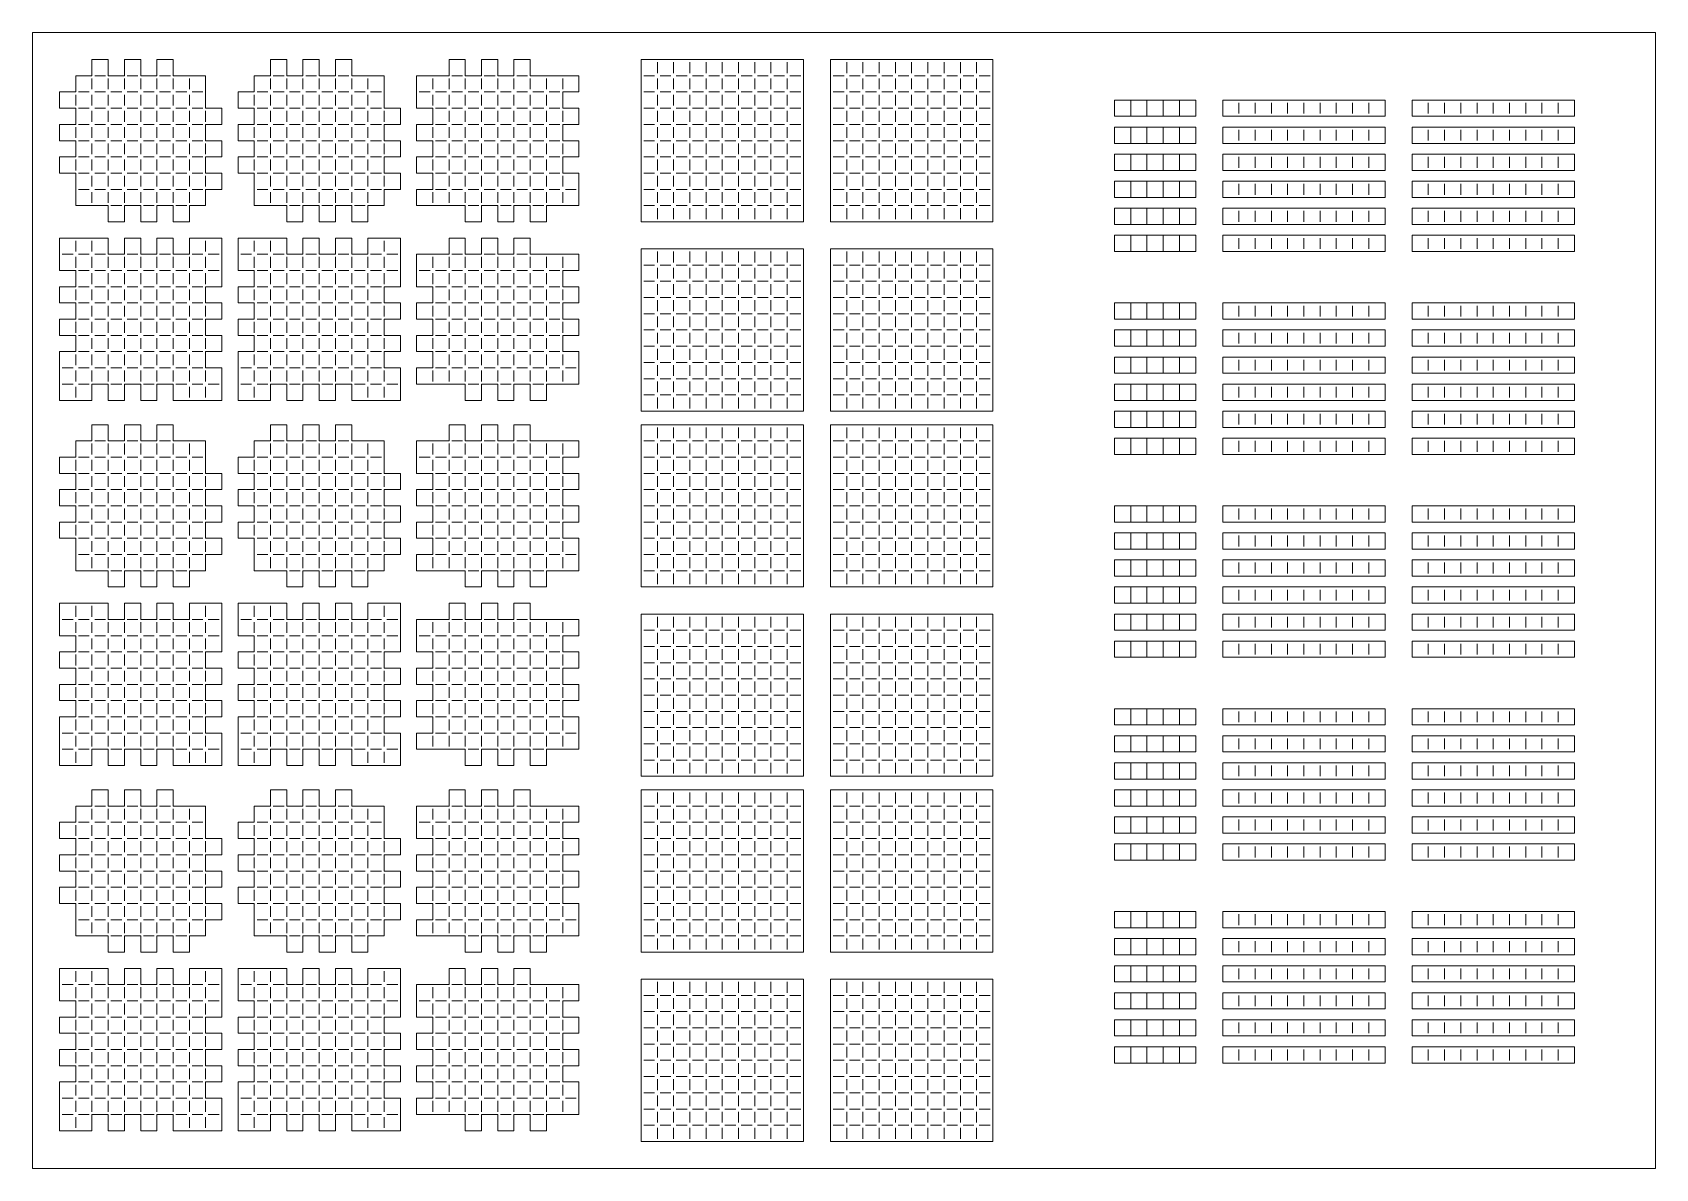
# Model space of a CAD drawing. Header units: millimetres. Extents: x 0 to 400, y -280 to 0.
import ezdxf

# ---------------------------------------------------------------- set-up
doc = ezdxf.new("R2010")
doc.units = ezdxf.units.MM
doc.layers.get('0').update_dxf_attribs({"linetype": 'CONTINUOUS', "lineweight": 0})
doc.layers.add('cut', color=1, linetype='CONTINUOUS', lineweight=0)
doc.layers.add('engrave', color=3, linetype='CONTINUOUS', lineweight=0)

# ---------------------------------------------------------------- blocks, each defined once
blk = doc.blocks.new('p1000')
at = {"layer": 'cut'}
for p, q in [((12, -6), (12, 0)), ((12, 0), (18, 0)), ((18, 0), (18, -6)), ((24, -6), (24, 0)), ((24, 0), (30, 0)), ((30, 0), (30, -6)), ((36, -6), (36, 0)), ((36, 0), (42, 0)), ((42, 0), (42, -6)), ((78, -6), (78, 0)), ((78, 0), (84, 0)), ((84, 0), (84, -6)), ((90, -6), (90, 0)), ((90, 0), (96, 0)), ((96, 0), (96, -6)), ((102, -6), (102, 0)), ((102, 0), (108, 0)), ((108, 0), (108, -6)), ((144, -6), (144, 0)), ((144, 0), (150, 0)), ((150, 0), (150, -6)), ((156, -6), (156, 0)), ((156, 0), (162, 0)), ((162, 0), (162, -6)), ((168, -6), (168, 0)), ((168, 0), (174, 0)), ((174, 0), (174, -6)), ((6, -12), (6, -6)), ((6, -6), (12, -6)), ((18, -6), (24, -6)), ((30, -6), (36, -6)), ((42, -6), (54, -6)), ((54, -18), (54, -6)), ((72, -6), (78, -6)), ((72, -12), (72, -6)), ((84, -6), (90, -6)), ((96, -6), (102, -6)), ((108, -6), (120, -6)), ((120, -18), (120, -6)), ((132, -6), (144, -6)), ((132, -18), (132, -6)), ((150, -6), (156, -6)), ((162, -6), (168, -6)), ((174, -6), (192, -6)), ((192, -12), (192, -6)), ((0, -18), (0, -12)), ((0, -12), (6, -12)), ((66, -18), (66, -12)), ((66, -12), (72, -12)), ((186, -18), (186, -12)), ((186, -12), (192, -12)), ((6, -18), (0, -18)), ((6, -24), (6, -18)), ((60, -18), (54, -18)), ((60, -24), (60, -18)), ((72, -18), (66, -18)), ((72, -24), (72, -18)), ((126, -18), (120, -18)), ((126, -24), (126, -18)), ((138, -18), (132, -18)), ((138, -24), (138, -18)), ((192, -18), (186, -18)), ((192, -24), (192, -18)), ((0, -30), (0, -24)), ((0, -24), (6, -24)), ((54, -30), (54, -24)), ((54, -24), (60, -24)), ((66, -30), (66, -24)), ((66, -24), (72, -24)), ((120, -30), (120, -24)), ((120, -24), (126, -24)), ((132, -30), (132, -24)), ((132, -24), (138, -24)), ((186, -30), (186, -24)), ((186, -24), (192, -24)), ((6, -30), (0, -30)), ((6, -36), (6, -30)), ((60, -30), (54, -30)), ((60, -36), (60, -30)), ((72, -30), (66, -30)), ((72, -36), (72, -30)), ((126, -30), (120, -30)), ((126, -36), (126, -30)), ((138, -30), (132, -30)), ((138, -36), (138, -30)), ((192, -30), (186, -30)), ((192, -36), (192, -30)), ((0, -42), (0, -36)), ((0, -36), (6, -36)), ((54, -42), (54, -36)), ((54, -36), (60, -36)), ((66, -42), (66, -36)), ((66, -36), (72, -36)), ((120, -42), (120, -36)), ((120, -36), (126, -36)), ((132, -42), (132, -36)), ((132, -36), (138, -36)), ((186, -42), (186, -36)), ((186, -36), (192, -36)), ((6, -42), (0, -42)), ((6, -54), (6, -42)), ((60, -42), (54, -42)), ((60, -48), (60, -42)), ((72, -42), (66, -42)), ((72, -54), (72, -42)), ((126, -42), (120, -42)), ((126, -48), (126, -42)), ((138, -42), (132, -42)), ((138, -48), (138, -42)), ((192, -42), (186, -42)), ((192, -54), (192, -42)), ((54, -48), (60, -48)), ((54, -54), (54, -48)), ((120, -48), (126, -48)), ((120, -54), (120, -48)), ((132, -48), (138, -48)), ((132, -54), (132, -48)), ((6, -54), (18, -54)), ((18, -54), (18, -60)), ((24, -60), (24, -54)), ((24, -54), (30, -54)), ((30, -54), (30, -60)), ((36, -60), (36, -54)), ((36, -54), (42, -54)), ((42, -54), (42, -60)), ((48, -60), (48, -54)), ((48, -54), (54, -54)), ((72, -54), (84, -54)), ((84, -54), (84, -60)), ((90, -60), (90, -54)), ((90, -54), (96, -54)), ((96, -54), (96, -60)), ((102, -60), (102, -54)), ((102, -54), (108, -54)), ((108, -54), (108, -60)), ((114, -60), (114, -54)), ((114, -54), (120, -54)), ((132, -54), (150, -54)), ((150, -54), (150, -60)), ((156, -60), (156, -54)), ((156, -54), (162, -54)), ((162, -54), (162, -60)), ((168, -60), (168, -54)), ((168, -54), (174, -54)), ((174, -54), (174, -60)), ((180, -60), (180, -54)), ((180, -54), (192, -54)), ((18, -60), (24, -60)), ((30, -60), (36, -60)), ((42, -60), (48, -60)), ((84, -60), (90, -60)), ((96, -60), (102, -60)), ((108, -60), (114, -60)), ((150, -60), (156, -60)), ((162, -60), (168, -60)), ((174, -60), (180, -60)), ((0, -66), (18, -66)), ((0, -78), (0, -66)), ((18, -66), (18, -72)), ((24, -72), (24, -66)), ((24, -66), (30, -66)), ((30, -66), (30, -72)), ((36, -72), (36, -66)), ((36, -66), (42, -66)), ((42, -66), (42, -72)), ((48, -72), (48, -66)), ((48, -66), (60, -66)), ((60, -84), (60, -66)), ((66, -66), (84, -66)), ((66, -78), (66, -66)), ((84, -66), (84, -72)), ((90, -72), (90, -66)), ((90, -66), (96, -66)), ((96, -66), (96, -72)), ((102, -72), (102, -66)), ((102, -66), (108, -66)), ((108, -66), (108, -72)), ((114, -72), (114, -66)), ((114, -66), (126, -66)), ((126, -84), (126, -66)), ((144, -72), (144, -66)), ((144, -66), (150, -66)), ((150, -66), (150, -72)), ((156, -72), (156, -66)), ((156, -66), (162, -66)), ((162, -66), (162, -72)), ((168, -72), (168, -66)), ((168, -66), (174, -66)), ((174, -66), (174, -72)), ((18, -72), (24, -72)), ((30, -72), (36, -72)), ((42, -72), (48, -72)), ((84, -72), (90, -72)), ((96, -72), (102, -72)), ((108, -72), (114, -72)), ((132, -72), (144, -72)), ((132, -84), (132, -72)), ((150, -72), (156, -72)), ((162, -72), (168, -72)), ((174, -72), (192, -72)), ((192, -78), (192, -72)), ((6, -78), (0, -78)), ((6, -84), (6, -78)), ((72, -78), (66, -78)), ((72, -84), (72, -78)), ((186, -84), (186, -78)), ((186, -78), (192, -78)), ((0, -90), (0, -84)), ((0, -84), (6, -84)), ((54, -90), (54, -84)), ((54, -84), (60, -84)), ((66, -90), (66, -84)), ((66, -84), (72, -84)), ((120, -90), (120, -84)), ((120, -84), (126, -84)), ((138, -84), (132, -84)), ((138, -90), (138, -84)), ((192, -84), (186, -84)), ((192, -90), (192, -84)), ((6, -90), (0, -90)), ((6, -96), (6, -90)), ((60, -90), (54, -90)), ((60, -96), (60, -90)), ((72, -90), (66, -90)), ((72, -96), (72, -90)), ((126, -90), (120, -90)), ((126, -96), (126, -90)), ((132, -96), (132, -90)), ((132, -90), (138, -90)), ((186, -96), (186, -90)), ((186, -90), (192, -90)), ((0, -102), (0, -96)), ((0, -96), (6, -96)), ((54, -102), (54, -96)), ((54, -96), (60, -96)), ((66, -102), (66, -96)), ((66, -96), (72, -96)), ((120, -102), (120, -96)), ((120, -96), (126, -96)), ((138, -96), (132, -96)), ((138, -102), (138, -96)), ((192, -96), (186, -96)), ((192, -102), (192, -96)), ((6, -102), (0, -102)), ((6, -108), (6, -102)), ((60, -102), (54, -102)), ((60, -108), (60, -102)), ((72, -102), (66, -102)), ((72, -108), (72, -102)), ((126, -102), (120, -102)), ((126, -108), (126, -102)), ((132, -108), (132, -102)), ((132, -102), (138, -102)), ((186, -108), (186, -102)), ((186, -102), (192, -102)), ((0, -108), (6, -108)), ((0, -126), (0, -108)), ((54, -114), (54, -108)), ((54, -108), (60, -108)), ((66, -108), (72, -108)), ((66, -126), (66, -108)), ((120, -114), (120, -108)), ((120, -108), (126, -108)), ((138, -108), (132, -108)), ((138, -114), (138, -108)), ((192, -108), (186, -108)), ((192, -120), (192, -108)), ((60, -114), (54, -114)), ((60, -126), (60, -114)), ((126, -114), (120, -114)), ((126, -126), (126, -114)), ((132, -114), (138, -114)), ((132, -120), (132, -114)), ((12, -126), (12, -120)), ((12, -120), (18, -120)), ((18, -120), (18, -126)), ((24, -126), (24, -120)), ((24, -120), (30, -120)), ((30, -120), (30, -126)), ((36, -126), (36, -120)), ((36, -120), (42, -120)), ((42, -120), (42, -126)), ((78, -126), (78, -120)), ((78, -120), (84, -120)), ((84, -120), (84, -126)), ((90, -126), (90, -120)), ((90, -120), (96, -120)), ((96, -120), (96, -126)), ((102, -126), (102, -120)), ((102, -120), (108, -120)), ((108, -120), (108, -126)), ((132, -120), (150, -120)), ((150, -120), (150, -126)), ((156, -126), (156, -120)), ((156, -120), (162, -120)), ((162, -120), (162, -126)), ((168, -126), (168, -120)), ((168, -120), (174, -120)), ((174, -120), (174, -126)), ((180, -126), (180, -120)), ((180, -120), (192, -120)), ((0, -126), (12, -126)), ((18, -126), (24, -126)), ((30, -126), (36, -126)), ((42, -126), (60, -126)), ((66, -126), (78, -126)), ((84, -126), (90, -126)), ((96, -126), (102, -126)), ((108, -126), (126, -126)), ((150, -126), (156, -126)), ((162, -126), (168, -126)), ((174, -126), (180, -126))]:
    blk.add_line(p, q, dxfattribs=at)
at = {"layer": 'engrave'}
for p, q in [((13, -6), (17, -6)), ((25, -6), (29, -6)), ((37, -6), (41, -6)), ((83, -6), (79, -6)), ((95, -6), (91, -6)), ((107, -6), (103, -6)), ((145, -6), (149, -6)), ((157, -6), (161, -6)), ((169, -6), (173, -6)), ((11, -12), (7, -12)), ((12, -7), (12, -11)), ((17, -12), (13, -12)), ((18, -7), (18, -11)), ((23, -12), (19, -12)), ((24, -7), (24, -11)), ((29, -12), (25, -12)), ((30, -7), (30, -11)), ((35, -12), (31, -12)), ((36, -7), (36, -11)), ((41, -12), (37, -12)), ((42, -7), (42, -11)), ((47, -12), (43, -12)), ((48, -7), (48, -11)), ((53, -12), (49, -12)), ((77, -12), (73, -12)), ((78, -7), (78, -11)), ((83, -12), (79, -12)), ((84, -7), (84, -11)), ((89, -12), (85, -12)), ((90, -7), (90, -11)), ((95, -12), (91, -12)), ((96, -7), (96, -11)), ((101, -12), (97, -12)), ((102, -7), (102, -11)), ((107, -12), (103, -12)), ((108, -7), (108, -11)), ((113, -12), (109, -12)), ((114, -7), (114, -11)), ((119, -12), (115, -12)), ((137, -12), (133, -12)), ((138, -7), (138, -11)), ((143, -12), (139, -12)), ((144, -7), (144, -11)), ((149, -12), (145, -12)), ((150, -7), (150, -11)), ((155, -12), (151, -12)), ((156, -7), (156, -11)), ((161, -12), (157, -12)), ((162, -7), (162, -11)), ((167, -12), (163, -12)), ((168, -7), (168, -11)), ((173, -12), (169, -12)), ((174, -7), (174, -11)), ((179, -12), (175, -12)), ((180, -7), (180, -11)), ((185, -12), (181, -12)), ((186, -7), (186, -11)), ((6, -13), (6, -17)), ((11, -18), (7, -18)), ((12, -13), (12, -17)), ((17, -18), (13, -18)), ((18, -13), (18, -17)), ((23, -18), (19, -18)), ((24, -13), (24, -17)), ((29, -18), (25, -18)), ((30, -13), (30, -17)), ((35, -18), (31, -18)), ((36, -13), (36, -17)), ((41, -18), (37, -18)), ((42, -13), (42, -17)), ((47, -18), (43, -18)), ((48, -13), (48, -17)), ((53, -18), (49, -18)), ((72, -13), (72, -17)), ((77, -18), (73, -18)), ((78, -13), (78, -17)), ((83, -18), (79, -18)), ((84, -13), (84, -17)), ((89, -18), (85, -18)), ((90, -13), (90, -17)), ((95, -18), (91, -18)), ((96, -13), (96, -17)), ((101, -18), (97, -18)), ((102, -13), (102, -17)), ((107, -18), (103, -18)), ((108, -13), (108, -17)), ((113, -18), (109, -18)), ((114, -13), (114, -17)), ((119, -18), (115, -18)), ((138, -13), (138, -17)), ((143, -18), (139, -18)), ((144, -13), (144, -17)), ((149, -18), (145, -18)), ((150, -13), (150, -17)), ((155, -18), (151, -18)), ((156, -13), (156, -17)), ((161, -18), (157, -18)), ((162, -13), (162, -17)), ((167, -18), (163, -18)), ((168, -13), (168, -17)), ((173, -18), (169, -18)), ((174, -13), (174, -17)), ((179, -18), (175, -18)), ((180, -13), (180, -17)), ((185, -18), (181, -18)), ((11, -24), (7, -24)), ((12, -19), (12, -23)), ((17, -24), (13, -24)), ((18, -19), (18, -23)), ((23, -24), (19, -24)), ((24, -19), (24, -23)), ((29, -24), (25, -24)), ((30, -19), (30, -23)), ((35, -24), (31, -24)), ((36, -19), (36, -23)), ((41, -24), (37, -24)), ((42, -19), (42, -23)), ((47, -24), (43, -24)), ((48, -19), (48, -23)), ((53, -24), (49, -24)), ((54, -19), (54, -23)), ((77, -24), (73, -24)), ((78, -19), (78, -23)), ((83, -24), (79, -24)), ((84, -19), (84, -23)), ((89, -24), (85, -24)), ((90, -19), (90, -23)), ((95, -24), (91, -24)), ((96, -19), (96, -23)), ((101, -24), (97, -24)), ((102, -19), (102, -23)), ((107, -24), (103, -24)), ((108, -19), (108, -23)), ((113, -24), (109, -24)), ((114, -19), (114, -23)), ((119, -24), (115, -24)), ((120, -19), (120, -23)), ((143, -24), (139, -24)), ((144, -19), (144, -23)), ((149, -24), (145, -24)), ((150, -19), (150, -23)), ((155, -24), (151, -24)), ((156, -19), (156, -23)), ((161, -24), (157, -24)), ((162, -19), (162, -23)), ((167, -24), (163, -24)), ((168, -19), (168, -23)), ((173, -24), (169, -24)), ((174, -19), (174, -23)), ((179, -24), (175, -24)), ((180, -19), (180, -23)), ((185, -24), (181, -24)), ((186, -19), (186, -23)), ((6, -25), (6, -29)), ((11, -30), (7, -30)), ((12, -25), (12, -29)), ((17, -30), (13, -30)), ((18, -25), (18, -29)), ((23, -30), (19, -30)), ((24, -25), (24, -29)), ((29, -30), (25, -30)), ((30, -25), (30, -29)), ((35, -30), (31, -30)), ((36, -25), (36, -29)), ((41, -30), (37, -30)), ((42, -25), (42, -29)), ((47, -30), (43, -30)), ((48, -25), (48, -29)), ((53, -30), (49, -30)), ((72, -25), (72, -29)), ((77, -30), (73, -30)), ((78, -25), (78, -29)), ((83, -30), (79, -30)), ((84, -25), (84, -29)), ((89, -30), (85, -30)), ((90, -25), (90, -29)), ((95, -30), (91, -30)), ((96, -25), (96, -29)), ((101, -30), (97, -30)), ((102, -25), (102, -29)), ((107, -30), (103, -30)), ((108, -25), (108, -29)), ((113, -30), (109, -30)), ((114, -25), (114, -29)), ((119, -30), (115, -30)), ((138, -25), (138, -29)), ((143, -30), (139, -30)), ((144, -25), (144, -29)), ((149, -30), (145, -30)), ((150, -25), (150, -29)), ((155, -30), (151, -30)), ((156, -25), (156, -29)), ((161, -30), (157, -30)), ((162, -25), (162, -29)), ((167, -30), (163, -30)), ((168, -25), (168, -29)), ((173, -30), (169, -30)), ((174, -25), (174, -29)), ((179, -30), (175, -30)), ((180, -25), (180, -29)), ((185, -30), (181, -30)), ((11, -36), (7, -36)), ((12, -31), (12, -35)), ((17, -36), (13, -36)), ((18, -31), (18, -35)), ((23, -36), (19, -36)), ((24, -31), (24, -35)), ((29, -36), (25, -36)), ((30, -31), (30, -35)), ((35, -36), (31, -36)), ((36, -31), (36, -35)), ((41, -36), (37, -36)), ((42, -31), (42, -35)), ((47, -36), (43, -36)), ((48, -31), (48, -35)), ((53, -36), (49, -36)), ((54, -31), (54, -35)), ((77, -36), (73, -36)), ((78, -31), (78, -35)), ((83, -36), (79, -36)), ((84, -31), (84, -35)), ((89, -36), (85, -36)), ((90, -31), (90, -35)), ((95, -36), (91, -36)), ((96, -31), (96, -35)), ((101, -36), (97, -36)), ((102, -31), (102, -35)), ((107, -36), (103, -36)), ((108, -31), (108, -35)), ((113, -36), (109, -36)), ((114, -31), (114, -35)), ((119, -36), (115, -36)), ((120, -31), (120, -35)), ((143, -36), (139, -36)), ((144, -31), (144, -35)), ((149, -36), (145, -36)), ((150, -31), (150, -35)), ((155, -36), (151, -36)), ((156, -31), (156, -35)), ((161, -36), (157, -36)), ((162, -31), (162, -35)), ((167, -36), (163, -36)), ((168, -31), (168, -35)), ((173, -36), (169, -36)), ((174, -31), (174, -35)), ((179, -36), (175, -36)), ((180, -31), (180, -35)), ((185, -36), (181, -36)), ((186, -31), (186, -35)), ((6, -37), (6, -41)), ((11, -42), (7, -42)), ((12, -37), (12, -41)), ((17, -42), (13, -42)), ((18, -37), (18, -41)), ((23, -42), (19, -42)), ((24, -37), (24, -41)), ((29, -42), (25, -42)), ((30, -37), (30, -41)), ((35, -42), (31, -42)), ((36, -37), (36, -41)), ((41, -42), (37, -42)), ((42, -37), (42, -41)), ((47, -42), (43, -42)), ((48, -37), (48, -41)), ((53, -42), (49, -42)), ((72, -37), (72, -41)), ((77, -42), (73, -42)), ((78, -37), (78, -41)), ((83, -42), (79, -42)), ((84, -37), (84, -41)), ((89, -42), (85, -42)), ((90, -37), (90, -41)), ((95, -42), (91, -42)), ((96, -37), (96, -41)), ((101, -42), (97, -42)), ((102, -37), (102, -41)), ((107, -42), (103, -42)), ((108, -37), (108, -41)), ((113, -42), (109, -42)), ((114, -37), (114, -41)), ((119, -42), (115, -42)), ((138, -37), (138, -41)), ((143, -42), (139, -42)), ((144, -37), (144, -41)), ((149, -42), (145, -42)), ((150, -37), (150, -41)), ((155, -42), (151, -42)), ((156, -37), (156, -41)), ((161, -42), (157, -42)), ((162, -37), (162, -41)), ((167, -42), (163, -42)), ((168, -37), (168, -41)), ((173, -42), (169, -42)), ((174, -37), (174, -41)), ((179, -42), (175, -42)), ((180, -37), (180, -41)), ((185, -42), (181, -42)), ((11, -48), (7, -48)), ((12, -43), (12, -47)), ((17, -48), (13, -48)), ((18, -43), (18, -47)), ((23, -48), (19, -48)), ((24, -43), (24, -47)), ((29, -48), (25, -48)), ((30, -43), (30, -47)), ((35, -48), (31, -48)), ((36, -43), (36, -47)), ((41, -48), (37, -48)), ((42, -43), (42, -47)), ((47, -48), (43, -48)), ((48, -43), (48, -47)), ((53, -48), (49, -48)), ((54, -43), (54, -47)), ((77, -48), (73, -48)), ((78, -43), (78, -47)), ((83, -48), (79, -48)), ((84, -43), (84, -47)), ((89, -48), (85, -48)), ((90, -43), (90, -47)), ((95, -48), (91, -48)), ((96, -43), (96, -47)), ((101, -48), (97, -48)), ((102, -43), (102, -47)), ((107, -48), (103, -48)), ((108, -43), (108, -47)), ((113, -48), (109, -48)), ((114, -43), (114, -47)), ((119, -48), (115, -48)), ((120, -43), (120, -47)), ((143, -48), (139, -48)), ((144, -43), (144, -47)), ((149, -48), (145, -48)), ((150, -43), (150, -47)), ((155, -48), (151, -48)), ((156, -43), (156, -47)), ((161, -48), (157, -48)), ((162, -43), (162, -47)), ((167, -48), (163, -48)), ((168, -43), (168, -47)), ((173, -48), (169, -48)), ((174, -43), (174, -47)), ((179, -48), (175, -48)), ((180, -43), (180, -47)), ((185, -48), (181, -48)), ((186, -43), (186, -47)), ((187, -48), (191, -48)), ((12, -49), (12, -53)), ((18, -49), (18, -53)), ((19, -54), (23, -54)), ((24, -49), (24, -53)), ((30, -49), (30, -53)), ((31, -54), (35, -54)), ((36, -49), (36, -53)), ((42, -49), (42, -53)), ((43, -54), (47, -54)), ((48, -49), (48, -53)), ((78, -49), (78, -53)), ((84, -49), (84, -53)), ((85, -54), (89, -54)), ((90, -49), (90, -53)), ((96, -49), (96, -53)), ((97, -54), (101, -54)), ((102, -49), (102, -53)), ((108, -49), (108, -53)), ((109, -54), (113, -54)), ((114, -49), (114, -53)), ((138, -49), (138, -53)), ((144, -49), (144, -53)), ((150, -49), (150, -53)), ((155, -54), (151, -54)), ((156, -49), (156, -53)), ((162, -49), (162, -53)), ((167, -54), (163, -54)), ((168, -49), (168, -53)), ((174, -49), (174, -53)), ((179, -54), (175, -54)), ((180, -49), (180, -53)), ((186, -49), (186, -53)), ((5, -72), (1, -72)), ((6, -71), (6, -67)), ((7, -72), (11, -72)), ((12, -71), (12, -67)), ((13, -72), (17, -72)), ((25, -72), (29, -72)), ((37, -72), (41, -72)), ((49, -72), (53, -72)), ((54, -71), (54, -67)), ((55, -72), (59, -72)), ((71, -72), (67, -72)), ((72, -71), (72, -67)), ((77, -72), (73, -72)), ((78, -71), (78, -67)), ((83, -72), (79, -72)), ((95, -72), (91, -72)), ((107, -72), (103, -72)), ((119, -72), (115, -72)), ((120, -71), (120, -67)), ((121, -72), (125, -72)), ((145, -72), (149, -72)), ((157, -72), (161, -72)), ((169, -72), (173, -72)), ((6, -77), (6, -73)), ((11, -78), (7, -78)), ((12, -73), (12, -77)), ((17, -78), (13, -78)), ((18, -73), (18, -77)), ((23, -78), (19, -78)), ((24, -73), (24, -77)), ((29, -78), (25, -78)), ((30, -73), (30, -77)), ((35, -78), (31, -78)), ((36, -73), (36, -77)), ((41, -78), (37, -78)), ((42, -73), (42, -77)), ((47, -78), (43, -78)), ((48, -73), (48, -77)), ((53, -78), (49, -78)), ((54, -73), (54, -77)), ((55, -78), (59, -78)), ((72, -73), (72, -77)), ((77, -78), (73, -78)), ((78, -73), (78, -77)), ((83, -78), (79, -78)), ((84, -73), (84, -77)), ((89, -78), (85, -78)), ((90, -73), (90, -77)), ((95, -78), (91, -78)), ((96, -73), (96, -77)), ((101, -78), (97, -78)), ((102, -73), (102, -77)), ((107, -78), (103, -78)), ((108, -73), (108, -77)), ((113, -78), (109, -78)), ((114, -73), (114, -77)), ((119, -78), (115, -78)), ((120, -77), (120, -73)), ((121, -78), (125, -78)), ((137, -78), (133, -78)), ((138, -73), (138, -77)), ((143, -78), (139, -78)), ((144, -73), (144, -77)), ((149, -78), (145, -78)), ((150, -73), (150, -77)), ((155, -78), (151, -78)), ((156, -73), (156, -77)), ((161, -78), (157, -78)), ((162, -73), (162, -77)), ((167, -78), (163, -78)), ((168, -73), (168, -77)), ((173, -78), (169, -78)), ((174, -73), (174, -77)), ((179, -78), (175, -78)), ((180, -73), (180, -77)), ((185, -78), (181, -78)), ((186, -73), (186, -77)), ((11, -84), (7, -84)), ((12, -79), (12, -83)), ((17, -84), (13, -84)), ((18, -79), (18, -83)), ((23, -84), (19, -84)), ((24, -79), (24, -83)), ((29, -84), (25, -84)), ((30, -79), (30, -83)), ((35, -84), (31, -84)), ((36, -79), (36, -83)), ((41, -84), (37, -84)), ((42, -79), (42, -83)), ((47, -84), (43, -84)), ((48, -79), (48, -83)), ((53, -84), (49, -84)), ((54, -79), (54, -83)), ((77, -84), (73, -84)), ((78, -79), (78, -83)), ((83, -84), (79, -84)), ((84, -79), (84, -83)), ((89, -84), (85, -84)), ((90, -79), (90, -83)), ((95, -84), (91, -84)), ((96, -79), (96, -83)), ((101, -84), (97, -84)), ((102, -79), (102, -83)), ((107, -84), (103, -84)), ((108, -79), (108, -83)), ((113, -84), (109, -84)), ((114, -79), (114, -83)), ((119, -84), (115, -84)), ((120, -83), (120, -79)), ((138, -79), (138, -83)), ((143, -84), (139, -84)), ((144, -79), (144, -83)), ((149, -84), (145, -84)), ((150, -79), (150, -83)), ((155, -84), (151, -84)), ((156, -79), (156, -83)), ((161, -84), (157, -84)), ((162, -79), (162, -83)), ((167, -84), (163, -84)), ((168, -79), (168, -83)), ((173, -84), (169, -84)), ((174, -79), (174, -83)), ((179, -84), (175, -84)), ((180, -79), (180, -83)), ((185, -84), (181, -84)), ((6, -85), (6, -89)), ((11, -90), (7, -90)), ((12, -85), (12, -89)), ((17, -90), (13, -90)), ((18, -85), (18, -89)), ((23, -90), (19, -90)), ((24, -85), (24, -89)), ((29, -90), (25, -90)), ((30, -85), (30, -89)), ((35, -90), (31, -90)), ((36, -85), (36, -89)), ((41, -90), (37, -90)), ((42, -85), (42, -89)), ((47, -90), (43, -90)), ((48, -85), (48, -89)), ((53, -90), (49, -90)), ((72, -85), (72, -89)), ((77, -90), (73, -90)), ((78, -85), (78, -89)), ((83, -90), (79, -90)), ((84, -85), (84, -89)), ((89, -90), (85, -90)), ((90, -85), (90, -89)), ((95, -90), (91, -90)), ((96, -85), (96, -89)), ((101, -90), (97, -90)), ((102, -85), (102, -89)), ((107, -90), (103, -90)), ((108, -85), (108, -89)), ((113, -90), (109, -90)), ((114, -85), (114, -89)), ((119, -90), (115, -90)), ((143, -90), (139, -90)), ((144, -85), (144, -89)), ((149, -90), (145, -90)), ((150, -85), (150, -89)), ((155, -90), (151, -90)), ((156, -85), (156, -89)), ((161, -90), (157, -90)), ((162, -85), (162, -89)), ((167, -90), (163, -90)), ((168, -85), (168, -89)), ((173, -90), (169, -90)), ((174, -85), (174, -89)), ((179, -90), (175, -90)), ((180, -85), (180, -89)), ((185, -90), (181, -90)), ((186, -85), (186, -89)), ((11, -96), (7, -96)), ((12, -91), (12, -95)), ((17, -96), (13, -96)), ((18, -91), (18, -95)), ((23, -96), (19, -96)), ((24, -91), (24, -95)), ((29, -96), (25, -96)), ((30, -91), (30, -95)), ((35, -96), (31, -96)), ((36, -91), (36, -95)), ((41, -96), (37, -96)), ((42, -91), (42, -95)), ((47, -96), (43, -96)), ((48, -91), (48, -95)), ((53, -96), (49, -96)), ((54, -91), (54, -95)), ((77, -96), (73, -96)), ((78, -91), (78, -95)), ((83, -96), (79, -96)), ((84, -91), (84, -95)), ((89, -96), (85, -96)), ((90, -91), (90, -95)), ((95, -96), (91, -96)), ((96, -91), (96, -95)), ((101, -96), (97, -96)), ((102, -91), (102, -95)), ((107, -96), (103, -96)), ((108, -91), (108, -95)), ((113, -96), (109, -96)), ((114, -91), (114, -95)), ((119, -96), (115, -96)), ((120, -91), (120, -95)), ((138, -91), (138, -95)), ((143, -96), (139, -96)), ((144, -91), (144, -95)), ((149, -96), (145, -96)), ((150, -91), (150, -95)), ((155, -96), (151, -96)), ((156, -91), (156, -95)), ((161, -96), (157, -96)), ((162, -91), (162, -95)), ((167, -96), (163, -96)), ((168, -91), (168, -95)), ((173, -96), (169, -96)), ((174, -91), (174, -95)), ((179, -96), (175, -96)), ((180, -91), (180, -95)), ((185, -96), (181, -96)), ((6, -97), (6, -101)), ((11, -102), (7, -102)), ((12, -97), (12, -101)), ((17, -102), (13, -102)), ((18, -97), (18, -101)), ((23, -102), (19, -102)), ((24, -97), (24, -101)), ((29, -102), (25, -102)), ((30, -97), (30, -101)), ((35, -102), (31, -102)), ((36, -97), (36, -101)), ((41, -102), (37, -102)), ((42, -97), (42, -101)), ((47, -102), (43, -102)), ((48, -97), (48, -101)), ((53, -102), (49, -102)), ((72, -97), (72, -101)), ((77, -102), (73, -102)), ((78, -97), (78, -101)), ((83, -102), (79, -102)), ((84, -97), (84, -101)), ((89, -102), (85, -102)), ((90, -97), (90, -101)), ((95, -102), (91, -102)), ((96, -97), (96, -101)), ((101, -102), (97, -102)), ((102, -97), (102, -101)), ((107, -102), (103, -102)), ((108, -97), (108, -101)), ((113, -102), (109, -102)), ((114, -97), (114, -101)), ((119, -102), (115, -102)), ((143, -102), (139, -102)), ((144, -97), (144, -101)), ((149, -102), (145, -102)), ((150, -97), (150, -101)), ((155, -102), (151, -102)), ((156, -97), (156, -101)), ((161, -102), (157, -102)), ((162, -97), (162, -101)), ((167, -102), (163, -102)), ((168, -97), (168, -101)), ((173, -102), (169, -102)), ((174, -97), (174, -101)), ((179, -102), (175, -102)), ((180, -97), (180, -101)), ((185, -102), (181, -102)), ((186, -97), (186, -101)), ((11, -108), (7, -108)), ((12, -103), (12, -107)), ((17, -108), (13, -108)), ((18, -103), (18, -107)), ((23, -108), (19, -108)), ((24, -103), (24, -107)), ((29, -108), (25, -108)), ((30, -103), (30, -107)), ((35, -108), (31, -108)), ((36, -103), (36, -107)), ((41, -108), (37, -108)), ((42, -103), (42, -107)), ((47, -108), (43, -108)), ((48, -103), (48, -107)), ((53, -108), (49, -108)), ((54, -103), (54, -107)), ((77, -108), (73, -108)), ((78, -103), (78, -107)), ((83, -108), (79, -108)), ((84, -103), (84, -107)), ((89, -108), (85, -108)), ((90, -103), (90, -107)), ((95, -108), (91, -108)), ((96, -103), (96, -107)), ((101, -108), (97, -108)), ((102, -103), (102, -107)), ((107, -108), (103, -108)), ((108, -103), (108, -107)), ((113, -108), (109, -108)), ((114, -103), (114, -107)), ((119, -108), (115, -108)), ((120, -103), (120, -107)), ((138, -103), (138, -107)), ((143, -108), (139, -108)), ((144, -103), (144, -107)), ((149, -108), (145, -108)), ((150, -103), (150, -107)), ((155, -108), (151, -108)), ((156, -103), (156, -107)), ((161, -108), (157, -108)), ((162, -103), (162, -107)), ((167, -108), (163, -108)), ((168, -103), (168, -107)), ((173, -108), (169, -108)), ((174, -103), (174, -107)), ((179, -108), (175, -108)), ((180, -103), (180, -107)), ((185, -108), (181, -108)), ((5, -114), (1, -114)), ((6, -109), (6, -113)), ((11, -114), (7, -114)), ((12, -109), (12, -113)), ((17, -114), (13, -114)), ((18, -109), (18, -113)), ((23, -114), (19, -114)), ((24, -109), (24, -113)), ((29, -114), (25, -114)), ((30, -109), (30, -113)), ((35, -114), (31, -114)), ((36, -109), (36, -113)), ((41, -114), (37, -114)), ((42, -109), (42, -113)), ((47, -114), (43, -114)), ((48, -109), (48, -113)), ((53, -114), (49, -114)), ((71, -114), (67, -114)), ((72, -109), (72, -113)), ((77, -114), (73, -114)), ((78, -109), (78, -113)), ((83, -114), (79, -114)), ((84, -109), (84, -113)), ((89, -114), (85, -114)), ((90, -109), (90, -113)), ((95, -114), (91, -114)), ((96, -109), (96, -113)), ((101, -114), (97, -114)), ((102, -109), (102, -113)), ((107, -114), (103, -114)), ((108, -109), (108, -113)), ((113, -114), (109, -114)), ((114, -109), (114, -113)), ((119, -114), (115, -114)), ((143, -114), (139, -114)), ((144, -109), (144, -113)), ((149, -114), (145, -114)), ((150, -109), (150, -113)), ((155, -114), (151, -114)), ((156, -109), (156, -113)), ((161, -114), (157, -114)), ((162, -109), (162, -113)), ((167, -114), (163, -114)), ((168, -109), (168, -113)), ((173, -114), (169, -114)), ((174, -109), (174, -113)), ((179, -114), (175, -114)), ((180, -109), (180, -113)), ((185, -114), (181, -114)), ((186, -109), (186, -113)), ((187, -114), (191, -114)), ((5, -120), (1, -120)), ((6, -119), (6, -115)), ((11, -120), (7, -120)), ((12, -115), (12, -119)), ((18, -115), (18, -119)), ((23, -120), (19, -120)), ((24, -115), (24, -119)), ((30, -115), (30, -119)), ((35, -120), (31, -120)), ((36, -115), (36, -119)), ((42, -115), (42, -119)), ((47, -120), (43, -120)), ((48, -115), (48, -119)), ((53, -120), (49, -120)), ((54, -115), (54, -119)), ((55, -120), (59, -120)), ((71, -120), (67, -120)), ((72, -115), (72, -119)), ((77, -120), (73, -120)), ((78, -115), (78, -119)), ((84, -115), (84, -119)), ((89, -120), (85, -120)), ((90, -115), (90, -119)), ((96, -115), (96, -119)), ((101, -120), (97, -120)), ((102, -115), (102, -119)), ((108, -115), (108, -119)), ((113, -120), (109, -120)), ((114, -115), (114, -119)), ((119, -120), (115, -120)), ((120, -115), (120, -119)), ((121, -120), (125, -120)), ((138, -115), (138, -119)), ((144, -115), (144, -119)), ((150, -115), (150, -119)), ((155, -120), (151, -120)), ((156, -115), (156, -119)), ((162, -115), (162, -119)), ((167, -120), (163, -120)), ((168, -115), (168, -119)), ((174, -115), (174, -119)), ((179, -120), (175, -120)), ((180, -115), (180, -119)), ((186, -115), (186, -119)), ((6, -121), (6, -125)), ((48, -121), (48, -125)), ((54, -121), (54, -125)), ((72, -121), (72, -125)), ((114, -121), (114, -125)), ((120, -121), (120, -125))]:
    blk.add_line(p, q, dxfattribs=at)
blk = doc.blocks.new('p10')
at = {"layer": 'cut'}
for p, q in [((60, 0), (0, 0)), ((0, 0), (0, -6)), ((60, 0), (60, -6)), ((60, -6), (0, -6)), ((60, -6), (60, -6))]:
    blk.add_line(p, q, dxfattribs=at)
at = {"layer": 'engrave'}
for p, q in [((6, -1), (6, -5)), ((12, -1), (12, -5)), ((18, -1), (18, -5)), ((24, -1), (24, -5)), ((30, -1), (30, -5)), ((36, -1), (36, -5)), ((42, -1), (42, -5)), ((48, -1), (48, -5)), ((54, -1), (54, -5))]:
    blk.add_line(p, q, dxfattribs=at)
blk = doc.blocks.new('p5x1')
at = {"layer": 'cut'}
for p, q in [((0, 0), (0, -6)), ((6, 0), (0, 0)), ((6, -6), (6, 0)), ((12, 0), (6, 0)), ((12, -6), (12, 0)), ((18, 0), (12, 0)), ((18, -6), (18, 0)), ((24, 0), (18, 0)), ((24, -6), (24, 0)), ((30, 0), (24, 0)), ((30, -6), (30, 0)), ((0, -6), (6, -6)), ((6, -6), (12, -6)), ((12, -6), (18, -6)), ((18, -6), (24, -6)), ((24, -6), (30, -6))]:
    blk.add_line(p, q, dxfattribs=at)
blk = doc.blocks.new('p100')
at = {"layer": 'cut'}
for p, q in [((60, 0), (0, 0)), ((0, 0), (0, -60)), ((60, 0), (60, -60)), ((60, -6), (60, -6)), ((60, -60), (0, -60))]:
    blk.add_line(p, q, dxfattribs=at)
at = {"layer": 'engrave'}
for p, q in [((5, -6), (1, -6)), ((6, -1), (6, -5)), ((11, -6), (7, -6)), ((12, -1), (12, -5)), ((17, -6), (13, -6)), ((18, -1), (18, -5)), ((23, -6), (19, -6)), ((24, -1), (24, -5)), ((29, -6), (25, -6)), ((30, -1), (30, -5)), ((35, -6), (31, -6)), ((36, -1), (36, -5)), ((41, -6), (37, -6)), ((42, -1), (42, -5)), ((47, -6), (43, -6)), ((48, -1), (48, -5)), ((53, -6), (49, -6)), ((54, -1), (54, -5)), ((59, -6), (55, -6)), ((5, -12), (1, -12)), ((6, -7), (6, -11)), ((11, -12), (7, -12)), ((12, -7), (12, -11)), ((17, -12), (13, -12)), ((18, -7), (18, -11)), ((23, -12), (19, -12)), ((24, -7), (24, -11)), ((29, -12), (25, -12)), ((30, -7), (30, -11)), ((35, -12), (31, -12)), ((36, -7), (36, -11)), ((41, -12), (37, -12)), ((42, -7), (42, -11)), ((47, -12), (43, -12)), ((48, -7), (48, -11)), ((53, -12), (49, -12)), ((54, -7), (54, -11)), ((59, -12), (55, -12)), ((5, -18), (1, -18)), ((6, -13), (6, -17)), ((11, -18), (7, -18)), ((12, -13), (12, -17)), ((17, -18), (13, -18)), ((18, -13), (18, -17)), ((23, -18), (19, -18)), ((24, -13), (24, -17)), ((29, -18), (25, -18)), ((30, -13), (30, -17)), ((35, -18), (31, -18)), ((36, -13), (36, -17)), ((41, -18), (37, -18)), ((42, -13), (42, -17)), ((47, -18), (43, -18)), ((48, -13), (48, -17)), ((53, -18), (49, -18)), ((54, -13), (54, -17)), ((59, -18), (55, -18)), ((5, -24), (1, -24)), ((6, -19), (6, -23)), ((11, -24), (7, -24)), ((12, -19), (12, -23)), ((17, -24), (13, -24)), ((18, -19), (18, -23)), ((23, -24), (19, -24)), ((24, -19), (24, -23)), ((29, -24), (25, -24)), ((30, -19), (30, -23)), ((35, -24), (31, -24)), ((36, -19), (36, -23)), ((41, -24), (37, -24)), ((42, -19), (42, -23)), ((47, -24), (43, -24)), ((48, -19), (48, -23)), ((53, -24), (49, -24)), ((54, -19), (54, -23)), ((59, -24), (55, -24)), ((5, -30), (1, -30)), ((6, -25), (6, -29)), ((11, -30), (7, -30)), ((12, -25), (12, -29)), ((17, -30), (13, -30)), ((18, -25), (18, -29)), ((23, -30), (19, -30)), ((24, -25), (24, -29)), ((29, -30), (25, -30)), ((30, -25), (30, -29)), ((35, -30), (31, -30)), ((36, -25), (36, -29)), ((41, -30), (37, -30)), ((42, -25), (42, -29)), ((47, -30), (43, -30)), ((48, -25), (48, -29)), ((53, -30), (49, -30)), ((54, -25), (54, -29)), ((59, -30), (55, -30)), ((5, -36), (1, -36)), ((6, -31), (6, -35)), ((11, -36), (7, -36)), ((12, -31), (12, -35)), ((17, -36), (13, -36)), ((18, -31), (18, -35)), ((23, -36), (19, -36)), ((24, -31), (24, -35)), ((29, -36), (25, -36)), ((30, -31), (30, -35)), ((35, -36), (31, -36)), ((36, -31), (36, -35)), ((41, -36), (37, -36)), ((42, -31), (42, -35)), ((47, -36), (43, -36)), ((48, -31), (48, -35)), ((53, -36), (49, -36)), ((54, -31), (54, -35)), ((59, -36), (55, -36)), ((5, -42), (1, -42)), ((6, -37), (6, -41)), ((11, -42), (7, -42)), ((12, -37), (12, -41)), ((17, -42), (13, -42)), ((18, -37), (18, -41)), ((23, -42), (19, -42)), ((24, -37), (24, -41)), ((29, -42), (25, -42)), ((30, -37), (30, -41)), ((35, -42), (31, -42)), ((36, -37), (36, -41)), ((41, -42), (37, -42)), ((42, -37), (42, -41)), ((47, -42), (43, -42)), ((48, -37), (48, -41)), ((53, -42), (49, -42)), ((54, -37), (54, -41)), ((59, -42), (55, -42)), ((5, -48), (1, -48)), ((6, -43), (6, -47)), ((11, -48), (7, -48)), ((12, -43), (12, -47)), ((17, -48), (13, -48)), ((18, -43), (18, -47)), ((23, -48), (19, -48)), ((24, -43), (24, -47)), ((29, -48), (25, -48)), ((30, -43), (30, -47)), ((35, -48), (31, -48)), ((36, -43), (36, -47)), ((41, -48), (37, -48)), ((42, -43), (42, -47)), ((47, -48), (43, -48)), ((48, -43), (48, -47)), ((53, -48), (49, -48)), ((54, -43), (54, -47)), ((59, -48), (55, -48)), ((5, -54), (1, -54)), ((6, -49), (6, -53)), ((11, -54), (7, -54)), ((12, -49), (12, -53)), ((17, -54), (13, -54)), ((18, -49), (18, -53)), ((23, -54), (19, -54)), ((24, -49), (24, -53)), ((29, -54), (25, -54)), ((30, -49), (30, -53)), ((35, -54), (31, -54)), ((36, -49), (36, -53)), ((41, -54), (37, -54)), ((42, -49), (42, -53)), ((47, -54), (43, -54)), ((48, -49), (48, -53)), ((53, -54), (49, -54)), ((54, -49), (54, -53)), ((59, -54), (55, -54)), ((6, -55), (6, -59)), ((12, -55), (12, -59)), ((18, -55), (18, -59)), ((24, -55), (24, -59)), ((30, -55), (30, -59)), ((36, -55), (36, -59)), ((42, -55), (42, -59)), ((48, -55), (48, -59)), ((54, -55), (54, -59))]:
    blk.add_line(p, q, dxfattribs=at)

msp = doc.modelspace()

# ---------------------------------------------------------------- linework, layer by layer
for p, q in [((0, 0), (400, 0)), ((0, -280), (0, 0)), ((400, 0), (400, -280)), ((400, -280), (0, -280))]:
    msp.add_line(p, q)

# ---------------------------------------------------------------- block references
at = {"xscale": 0.6666666666666666, "yscale": 0.6666666666666666}
for p in [(6.67, -6.67), (6.67, -96.67), (6.67, -186.67)]:
    msp.add_blockref('p1000', p, dxfattribs=at)
at = {"layer": 'cut', "xscale": 0.6666666666666666, "yscale": 0.6666666666666666}
for p in [(266.67, -16.67), (266.67, -23.33), (266.67, -30), (266.67, -36.67), (266.67, -43.33), (266.67, -50), (266.67, -66.67), (266.67, -73.33), (266.67, -80), (266.67, -86.67), (266.67, -93.33), (266.67, -100), (266.67, -116.67), (266.67, -123.33), (266.67, -130), (266.67, -136.67), (266.67, -143.33), (266.67, -150), (266.67, -166.67), (266.67, -173.33), (266.67, -180), (266.67, -186.67), (266.67, -193.33), (266.67, -200), (266.67, -216.67), (266.67, -223.33), (266.67, -230), (266.67, -236.67), (266.67, -243.33), (266.67, -250)]:
    msp.add_blockref('p5x1', p, dxfattribs=at)
at = {"layer": 'engrave', "xscale": 0.6666666666666666, "yscale": 0.6666666666666666}
for name, p in [('p100', (150, -6.67)), ('p100', (196.67, -6.67)), ('p10', (293.33, -16.67)), ('p10', (340, -16.67)), ('p10', (293.33, -23.33)), ('p10', (340, -23.33)), ('p10', (293.33, -30)), ('p10', (340, -30)), ('p10', (293.33, -36.67)), ('p10', (340, -36.67)), ('p10', (293.33, -43.33)), ('p10', (340, -43.33)), ('p10', (293.33, -50)), ('p10', (340, -50)), ('p100', (150, -53.33)), ('p100', (196.67, -53.33)), ('p10', (293.33, -66.67)), ('p10', (340, -66.67)), ('p10', (293.33, -73.33)), ('p10', (340, -73.33)), ('p10', (293.33, -80)), ('p10', (340, -80)), ('p10', (293.33, -86.67)), ('p10', (340, -86.67)), ('p10', (293.33, -93.33)), ('p10', (340, -93.33)), ('p100', (150, -96.67)), ('p100', (196.67, -96.67)), ('p10', (293.33, -100)), ('p10', (340, -100)), ('p10', (293.33, -116.67)), ('p10', (340, -116.67)), ('p10', (293.33, -123.33)), ('p10', (340, -123.33)), ('p10', (293.33, -130)), ('p10', (340, -130)), ('p10', (293.33, -136.67)), ('p10', (340, -136.67)), ('p100', (150, -143.33)), ('p100', (196.67, -143.33)), ('p10', (293.33, -143.33)), ('p10', (340, -143.33)), ('p10', (293.33, -150)), ('p10', (340, -150)), ('p10', (293.33, -166.67)), ('p10', (340, -166.67)), ('p10', (293.33, -173.33)), ('p10', (340, -173.33)), ('p10', (293.33, -180)), ('p10', (340, -180)), ('p100', (150, -186.67)), ('p100', (196.67, -186.67)), ('p10', (293.33, -186.67)), ('p10', (340, -186.67)), ('p10', (293.33, -193.33)), ('p10', (340, -193.33)), ('p10', (293.33, -200)), ('p10', (340, -200)), ('p10', (293.33, -216.67)), ('p10', (340, -216.67)), ('p10', (293.33, -223.33)), ('p10', (340, -223.33)), ('p10', (293.33, -230)), ('p10', (340, -230)), ('p100', (150, -233.33)), ('p100', (196.67, -233.33)), ('p10', (293.33, -236.67)), ('p10', (340, -236.67)), ('p10', (293.33, -243.33)), ('p10', (340, -243.33)), ('p10', (293.33, -250)), ('p10', (340, -250))]:
    msp.add_blockref(name, p, dxfattribs=at)

doc.saveas('drawing.dxf')
